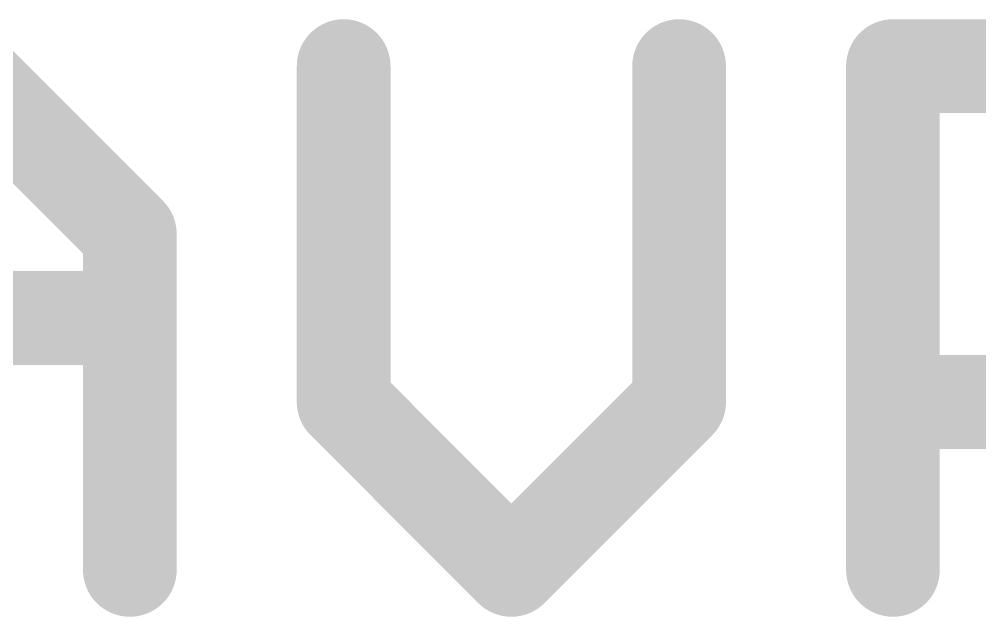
# Model space of a CAD drawing. Extents: x -15.6 to 66.2, y -11.4 to 53.5.
# Drawn here: x 31.29 to 34.153, y 8.509 to 10.288 of the extents above; entities that cross this region are included whole.
import ezdxf

# ---------------------------------------------------------------- set-up
doc = ezdxf.new("R2010")
doc.units = 0
doc.layers.add('21', color=41, linetype='CONTINUOUS')

msp = doc.modelspace()

# ---------------------------------------------------------------- linework, layer by layer
at = {"layer": '21', "const_width": 0.2794}
for points in [[(31.1197, 10.1486), (31.6196, 9.6486)], [(32.2569, 10.1486), (32.2569, 9.1487)], [(33.2568, 9.1487), (33.2568, 10.1486)], [(33.894, 8.6487), (33.894, 10.1486)], [(33.894, 10.1486), (34.644, 10.1486)], [(31.6196, 9.6486), (31.6196, 8.6487)], [(30.6197, 9.3986), (31.6196, 9.3986)], [(32.2569, 9.1487), (32.7568, 8.6487)], [(32.7568, 8.6487), (33.2568, 9.1487)], [(34.644, 9.1487), (33.894, 9.1487)]]:
    msp.add_lwpolyline(points, dxfattribs=at)
at = {"layer": '21', "const_width": 0.1397}
for points in [[(32.3267, 10.1486, 1), (32.187, 10.1486)], [(33.3266, 10.1486, 1), (33.1869, 10.1486)], [(33.9639, 10.1486, 1), (33.8242, 10.1486)], [(33.894, 10.2184, 1), (33.894, 10.0787)], [(31.6895, 9.6486, 1), (31.5498, 9.6486)], [(31.5702, 9.5992, 1), (31.669, 9.698)], [(31.6196, 9.3288, 1), (31.6196, 9.4685)], [(32.3062, 9.1981, 1), (32.2075, 9.0993)], [(33.3062, 9.0993, 1), (33.2074, 9.1981)], [(33.894, 9.2185, 1), (33.894, 9.0788)], [(32.187, 9.1487, 1), (32.3267, 9.1487)], [(33.1869, 9.1487, 1), (33.3266, 9.1487)], [(32.7074, 8.6981, 1), (32.8062, 8.5993)], [(32.7074, 8.5993, 1), (32.8062, 8.6981)], [(31.5498, 8.6487, 1), (31.6895, 8.6487)], [(33.8242, 8.6487, 1), (33.9639, 8.6487)]]:
    msp.add_lwpolyline(points, format="xyb", dxfattribs=at)

doc.saveas('drawing.dxf')
